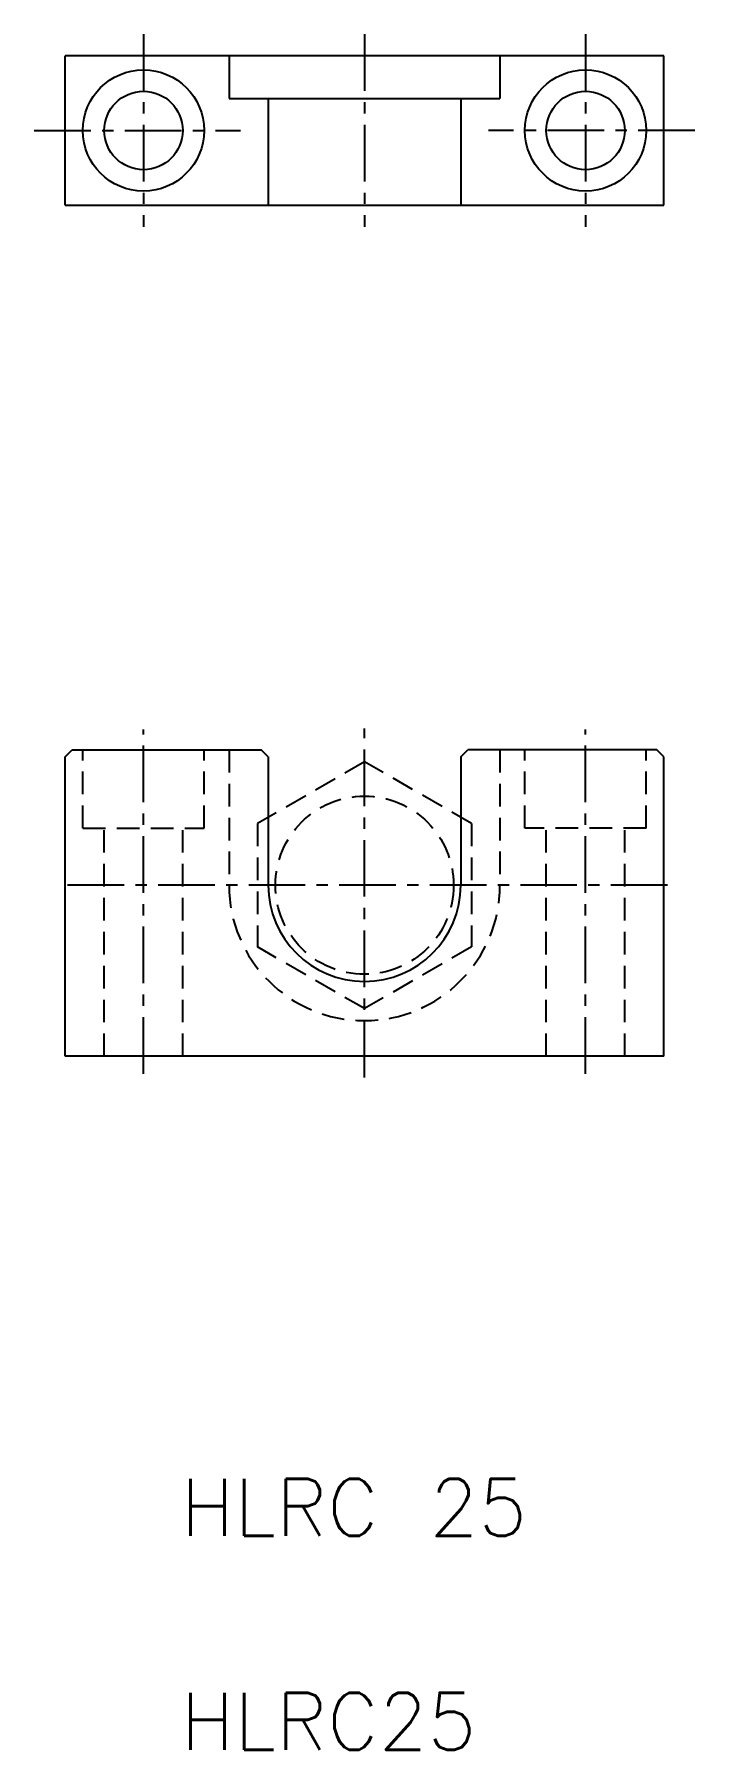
# Model space of a CAD drawing. Extents: x 1885 to 1977, y 53 to 294.
import ezdxf

# ---------------------------------------------------------------- set-up
doc = ezdxf.new("R2010")
doc.units = 0
doc.header["$LTSCALE"] = 0.25
doc.linetypes.add('CENTER', pattern=[50.8, 31.75, -6.35, 6.35, -6.35])
doc.linetypes.add('DASHED', pattern=[19.05, 12.7, -6.35])
doc.layers.get('0').update_dxf_attribs({"linetype": 'CONTINUOUS'})
doc.layers.add('CENTER', color=1, linetype='CENTER')
doc.styles.get("Standard").update_dxf_attribs({"font": 'txt.shx'})

msp = doc.modelspace()

# ---------------------------------------------------------------- linework, layer by layer
for p, q in [((1973.16, 290.66), (1889.16, 290.66)), ((1889.16, 269.66), (1889.16, 290.66)), ((1912.16, 290.66), (1912.16, 284.66)), ((1950.16, 290.66), (1950.16, 284.66)), ((1973.16, 269.66), (1973.16, 290.66)), ((1912.16, 284.66), (1950.16, 284.66)), ((1917.66, 284.66), (1917.66, 269.66)), ((1944.66, 284.66), (1944.66, 269.66)), ((1889.16, 269.66), (1973.16, 269.66)), ((1889.16, 192.25), (1890.16, 193.25)), ((1890.16, 193.25), (1916.66, 193.25)), ((1917.66, 192.25), (1916.66, 193.25)), ((1944.66, 192.25), (1945.66, 193.25)), ((1972.16, 193.25), (1945.66, 193.25)), ((1973.16, 192.25), (1972.16, 193.25)), ((1889.16, 150.25), (1889.16, 192.25)), ((1917.66, 192.25), (1917.66, 174.25)), ((1944.66, 192.25), (1944.66, 174.25)), ((1973.16, 150.25), (1973.16, 192.25)), ((1973.16, 150.25), (1889.16, 150.25))]:
    msp.add_line(p, q)
at = {"color": 3, "linetype": 'DASHED'}
for p, q in [((1891.66, 182.25), (1891.66, 193.25)), ((1908.66, 182.25), (1908.66, 193.25)), ((1912.16, 193.25), (1912.16, 174.25)), ((1950.16, 193.25), (1950.16, 174.25)), ((1953.66, 182.25), (1953.66, 193.25)), ((1970.66, 182.25), (1970.66, 193.25)), ((1931.16, 191.57), (1916.16, 182.91)), ((1946.16, 182.91), (1931.16, 191.57)), ((1891.66, 182.25), (1908.66, 182.25)), ((1894.66, 150.25), (1894.66, 182.25)), ((1905.66, 150.25), (1905.66, 182.25)), ((1916.16, 182.91), (1916.16, 165.59)), ((1946.16, 182.91), (1946.16, 165.59)), ((1970.66, 182.25), (1953.66, 182.25)), ((1956.66, 150.25), (1956.66, 182.25)), ((1967.66, 150.25), (1967.66, 182.25)), ((1931.16, 156.93), (1916.16, 165.59)), ((1946.16, 165.59), (1931.16, 156.93))]:
    msp.add_line(p, q, dxfattribs=at)
for centre, radius in [((1900.16, 280.16), 8.5), ((1962.16, 280.16), 8.5), ((1900.16, 280.16), 5.5), ((1962.16, 280.16), 5.5)]:
    msp.add_circle(centre, radius)
msp.add_circle((1931.16, 174.25), 12.5, dxfattribs=at)
msp.add_arc((1931.16, 174.25), 19, 180, 0, dxfattribs=at)
msp.add_arc((1931.16, 174.25), 13.5, 180, 0)
at = {"layer": 'CENTER', "color": 1, "linetype": 'CENTER'}
for p, q in [((1900.16, 293.66), (1900.16, 266.66)), ((1931.16, 293.66), (1931.16, 266.66)), ((1962.16, 293.66), (1962.16, 266.66)), ((1884.85, 280.16), (1913.75, 280.16)), ((1977.47, 280.16), (1948.57, 280.16)), ((1900.16, 147.8), (1900.16, 196.11)), ((1931.16, 147.25), (1931.16, 196.25)), ((1962.16, 147.8), (1962.16, 196.11)), ((1973.66, 174.25), (1888.66, 174.25))]:
    msp.add_line(p, q, dxfattribs=at)

# ---------------------------------------------------------------- texts
for s, p in [('HLRC 25', (1905.37, 82.94)), ('HLRC25', (1905.37, 52.94))]:
    msp.add_text(s, height=8).set_placement(p)

doc.saveas('drawing.dxf')
